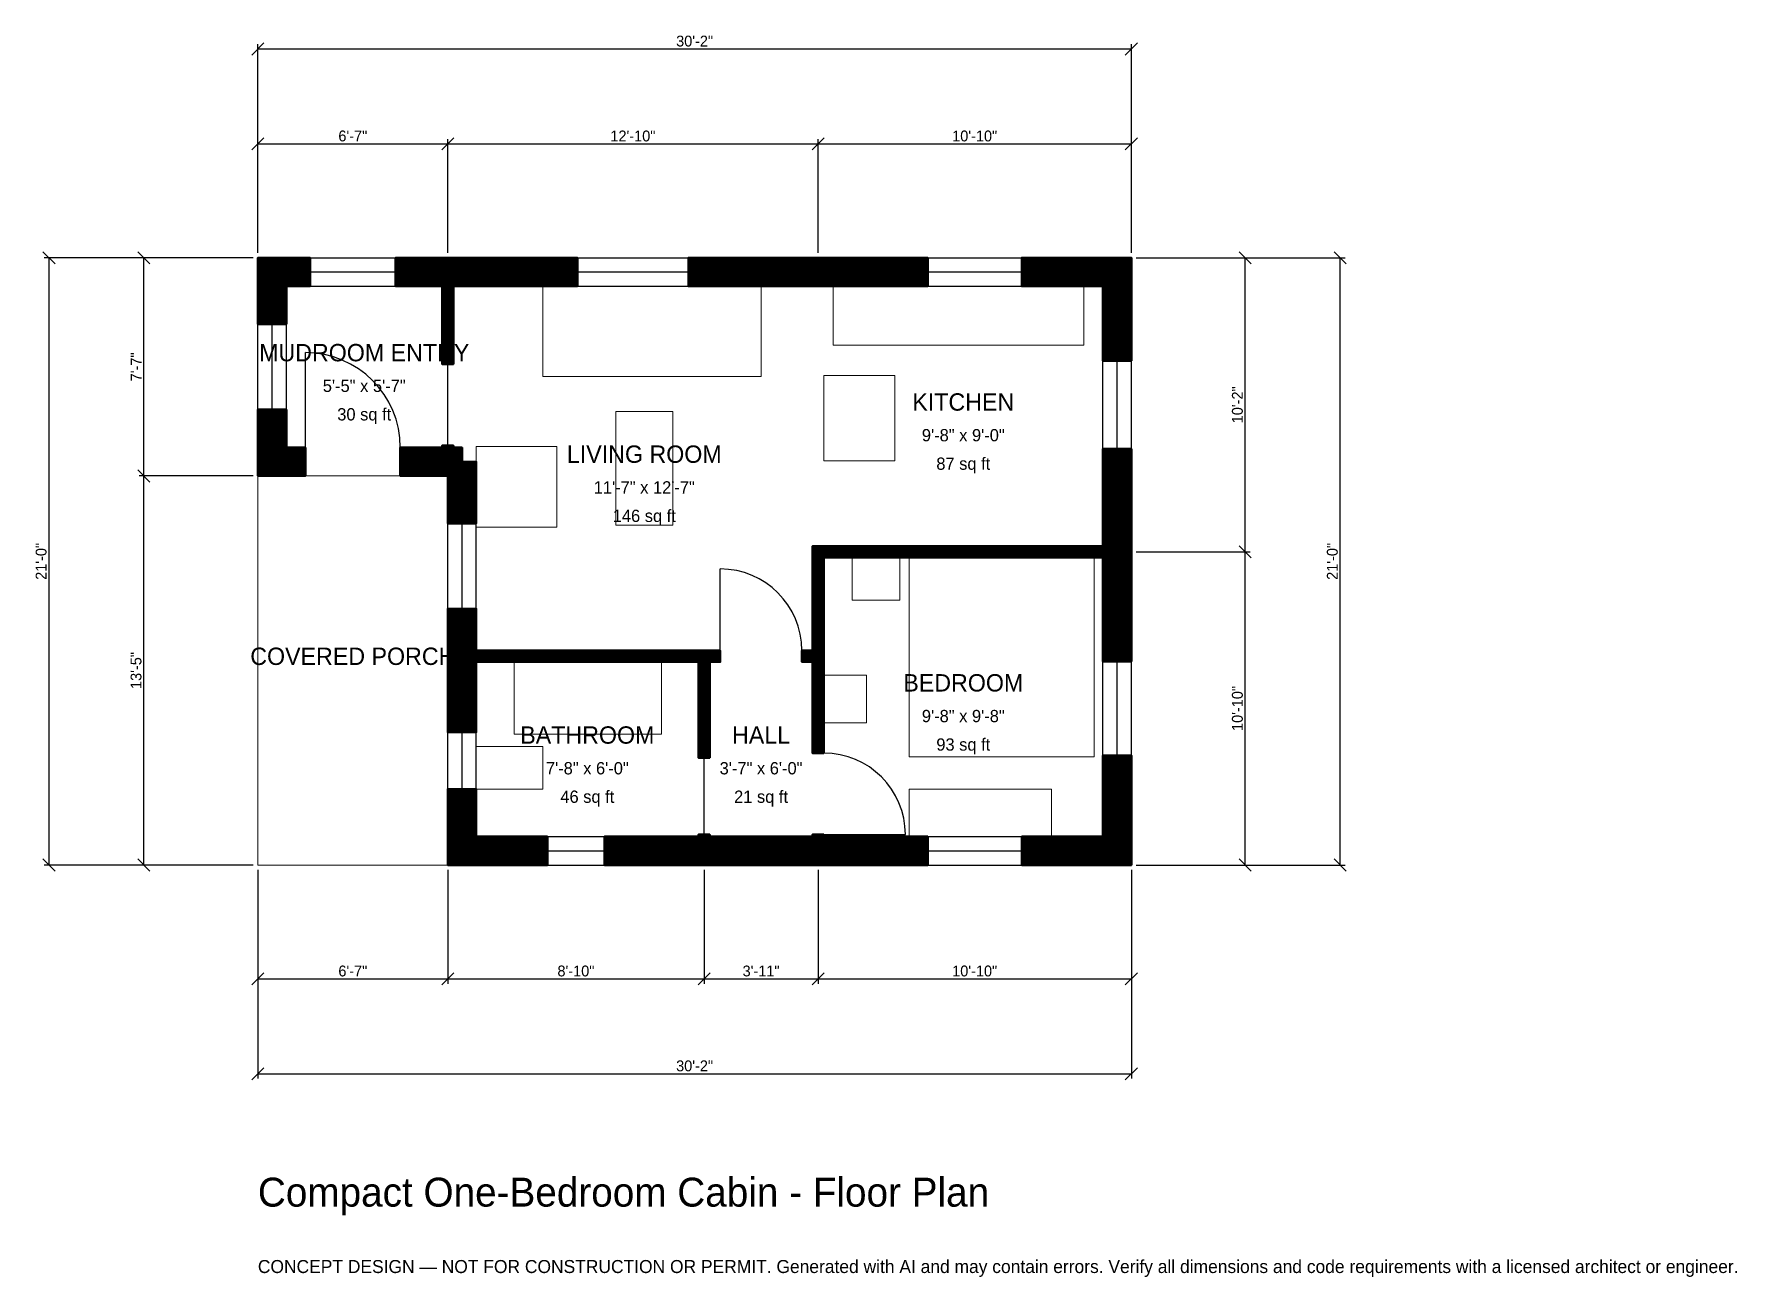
# Model space of a CAD drawing. Header units: inches. Extents: x -93 to 613, y -171 to 345.
import ezdxf
from ezdxf.enums import TextEntityAlignment as Align

# ---------------------------------------------------------------- set-up
doc = ezdxf.new("R2010")
doc.units = ezdxf.units.IN
doc.header["$MEASUREMENT"] = 0
doc.linetypes.add('DASHED', pattern=[0.6, 0.5, -0.1])
for name, color, linetype, lineweight in [('A-ANNO-DIMS', 1, 'Continuous', 13), ('A-ANNO-TEXT', 7, 'Continuous', 18), ('A-AREA-IDEN', 7, 'Continuous', 18), ('A-DOOR', 2, 'Continuous', 25), ('A-FLOR-FIXT', 9, 'Continuous', 13), ('A-FURN', 9, 'Continuous', 13), ('A-GLAZ', 4, 'Continuous', 25), ('A-SITE-PAVE', 8, 'Continuous', 13), ('A-WALL', 7, 'Continuous', 50), ('A-WALL-PATT', 8, 'Continuous', 13)]:
    doc.layers.add(name, color=color, linetype=linetype, lineweight=lineweight)
doc.dimstyles.new('PLAN', dxfattribs={"dimtxt": 4.5, "dimasz": 3, "dimexe": 2, "dimexo": 2, "dimgap": 1, "dimtad": 1, "dimdec": 0, "dimlunit": 4, "dimtsz": 2.5, "dimcen": 2.5, "dimclrd": 1, "dimclre": 1, "dimazin": 3, "dimtfac": 1, "dimtmove": 0, "dimatfit": 3})

msp = doc.modelspace()

# ---------------------------------------------------------------- hatches: boundary and pattern name
at = {"layer": 'A-WALL-PATT'}
h = msp.add_hatch(dxfattribs=at)
h.set_pattern_fill('ANSI31', color=8, scale=0.8)
h.paths.add_polyline_path([(179.1339, 0), (143.7008, 0), (143.7008, 11.811), (179.1339, 11.811), (182.6772, 11.811), (182.6772, 12.5984), (187.4016, 12.5984), (187.4016, 11.811), (190.9449, 11.811), (226.378, 11.811), (229.9213, 11.811), (229.9213, 12.5984), (234.6457, 12.5984), (234.6457, 11.811), (238.189, 11.811), (277.7559, 11.811), (277.7559, 0), (238.189, 0), (234.6457, 0), (234.6457, 0), (229.9213, 0), (229.9213, 0), (226.378, 0), (190.9449, 0), (187.4016, 0), (187.4016, 0), (182.6772, 0), (182.6772, 0), (179.1339, 0)])
h.paths.add_polyline_path([(90.5512, 0), (90.5512, 0), (78.7402, 0), (78.7402, 0), (78.7401, 0), (78.7401, 11.811), (78.7402, 11.811), (78.7402, 31.4961), (90.5512, 31.4961), (90.5512, 11.811), (120.0787, 11.811), (120.0787, 0), (90.5512, 0)])
h.paths.add_polyline_path([(78.7402, 80.7087), (78.7402, 84.252), (78.7401, 84.252), (78.7401, 88.9764), (78.7402, 88.9764), (78.7402, 92.5197), (78.7402, 106.2992), (90.5512, 106.2992), (90.5512, 92.5197), (90.5512, 88.9764), (182.6772, 88.9764), (187.4016, 88.9764), (191.7323, 88.9764), (191.7323, 84.252), (187.4016, 84.252), (187.4016, 44.4882), (182.6772, 44.4882), (182.6772, 84.252), (90.5512, 84.252), (90.5512, 80.7087), (90.5512, 55.1181), (78.7402, 55.1181), (78.7402, 80.7087)])
h.paths.add_polyline_path([(78.7402, 159.0551), (78.7401, 159.0551), (78.7401, 161.4173), (76.378, 161.4173), (76.378, 161.4173), (59.0551, 161.4173), (59.0551, 173.2283), (76.378, 173.2283), (76.378, 174.0157), (81.1024, 174.0157), (81.1024, 173.2283), (84.6457, 173.2283), (84.6457, 167.3228), (90.5512, 167.3228), (90.5512, 141.7323), (78.7402, 141.7323), (78.7402, 159.0551)])
h.paths.add_polyline_path([(11.811, 161.4173), (11.811, 161.4173), (0, 161.4173), (0, 161.4173), (0, 161.4173), (0, 173.2283), (0, 173.2283), (0, 188.9764), (11.811, 188.9764), (11.811, 173.2283), (19.685, 173.2283), (19.685, 161.4173), (11.811, 161.4173)])
h.paths.add_polyline_path([(0, 240.1575), (0, 240.1575), (0, 251.9685), (0, 251.9685), (0, 251.9685), (11.811, 251.9685), (11.811, 251.9685), (21.6535, 251.9685), (21.6535, 240.1575), (11.811, 240.1575), (11.811, 224.4094), (0, 224.4094), (0, 240.1575)])
h.paths.add_polyline_path([(72.8346, 251.9685), (72.8346, 251.9685), (76.378, 251.9685), (76.378, 251.9685), (81.1024, 251.9685), (81.1024, 251.9685), (132.4803, 251.9685), (132.4803, 240.1575), (84.6457, 240.1575), (84.6457, 240.1575), (81.1024, 240.1575), (81.1024, 207.874), (76.378, 207.874), (76.378, 240.1575), (57.0866, 240.1575), (57.0866, 251.9685), (72.8346, 251.9685)])
h.paths.add_polyline_path([(226.378, 251.9685), (238.189, 251.9685), (277.7559, 251.9685), (277.7559, 240.1575), (238.189, 240.1575), (226.378, 240.1575), (178.5433, 240.1575), (178.5433, 251.9685), (226.378, 251.9685)])
h.paths.add_polyline_path([(350.3937, 251.9685), (350.3937, 251.9685), (362.2047, 251.9685), (362.2047, 251.9685), (362.2048, 251.9685), (362.2048, 240.1575), (362.2047, 240.1575), (362.2047, 209.252), (350.3937, 209.252), (350.3937, 240.1575), (316.7323, 240.1575), (316.7323, 251.9685), (350.3937, 251.9685)])
h.paths.add_polyline_path([(362.2047, 135.8268), (362.2047, 132.2835), (362.2048, 132.2835), (362.2048, 127.5591), (362.2047, 127.5591), (362.2047, 124.0157), (362.2047, 84.4488), (350.3937, 84.4488), (350.3937, 124.0157), (350.3937, 127.5591), (234.6457, 127.5591), (234.6457, 88.9764), (234.6457, 84.252), (234.6457, 46.4567), (229.9213, 46.4567), (229.9213, 84.252), (225.5906, 84.252), (225.5906, 88.9764), (229.9213, 88.9764), (229.9213, 127.5591), (229.9213, 132.2835), (234.6457, 132.2835), (350.3937, 132.2835), (350.3937, 135.8268), (350.3937, 172.6378), (362.2047, 172.6378), (362.2047, 135.8268)])
h.paths.add_polyline_path([(362.2047, 11.811), (362.2048, 11.811), (362.2048, 0), (362.2047, 0), (362.2047, 0), (350.3937, 0), (350.3937, 0), (316.7323, 0), (316.7323, 11.811), (350.3937, 11.811), (350.3937, 45.4724), (362.2047, 45.4724), (362.2047, 11.811)])

# ---------------------------------------------------------------- linework, layer by layer
at = {"layer": 'A-DOOR'}
for p, q in [((19.685, 173.2283), (19.685, 212.5984)), ((78.7402, 174.0157), (78.7402, 207.874)), ((191.7323, 88.9764), (191.7323, 122.8346)), ((185.0394, 12.5984), (185.0394, 44.4882)), ((234.6457, 12.5984), (268.5039, 12.5984))]:
    msp.add_line(p, q, dxfattribs=at)
for centre, radius in [((19.685, 173.2283), 39.3701), ((191.7323, 88.9764), 33.8583), ((234.6457, 12.5984), 33.8583)]:
    msp.add_arc(centre, radius, 0, 90, dxfattribs=at)
at = {"layer": 'A-FLOR-FIXT'}
for points in [[(238.5827, 215.748), (342.5197, 215.748), (342.5197, 240.1575), (238.5827, 240.1575)], [(106.2992, 54.3307), (167.3228, 54.3307), (167.3228, 84.252), (106.2992, 84.252)], [(90.5512, 31.4961), (118.1102, 31.4961), (118.1102, 49.2126), (90.5512, 49.2126)]]:
    msp.add_lwpolyline(points, close=True, dxfattribs=at)
at = {"layer": 'A-FURN'}
for points in [[(118.1102, 202.7559), (208.6614, 202.7559), (208.6614, 240.1575), (118.1102, 240.1575)], [(234.6457, 167.7165), (264.1732, 167.7165), (264.1732, 203.1496), (234.6457, 203.1496)], [(148.4252, 140.9449), (172.0472, 140.9449), (172.0472, 188.189), (148.4252, 188.189)], [(90.5512, 140.1575), (124.0157, 140.1575), (124.0157, 173.622), (90.5512, 173.622)], [(246.4567, 109.8425), (266.1417, 109.8425), (266.1417, 127.5591), (246.4567, 127.5591)], [(270.0787, 44.8819), (346.8504, 44.8819), (346.8504, 127.5591), (270.0787, 127.5591)], [(234.6457, 59.0551), (252.3622, 59.0551), (252.3622, 78.7402), (234.6457, 78.7402)], [(270.0787, 11.811), (329.1339, 11.811), (329.1339, 31.4961), (270.0787, 31.4961)]]:
    msp.add_lwpolyline(points, close=True, dxfattribs=at)
at = {"layer": 'A-GLAZ'}
for p, q in [((21.6535, 251.9685), (57.0866, 251.9685)), ((132.4803, 251.9685), (178.5433, 251.9685)), ((277.7559, 251.9685), (316.7323, 251.9685)), ((21.6535, 246.063), (57.0866, 246.063)), ((21.6535, 240.1575), (57.0866, 240.1575)), ((132.4803, 246.063), (178.5433, 246.063)), ((132.4803, 240.1575), (178.5433, 240.1575)), ((277.7559, 246.063), (316.7323, 246.063)), ((277.7559, 240.1575), (316.7323, 240.1575)), ((0, 188.9764), (0, 224.4094)), ((5.9055, 188.9764), (5.9055, 224.4094)), ((11.811, 188.9764), (11.811, 224.4094)), ((350.3937, 172.6378), (350.3937, 209.252)), ((356.2992, 172.6378), (356.2992, 209.252)), ((362.2047, 172.6378), (362.2047, 209.252)), ((78.7402, 106.2992), (78.7402, 141.7323)), ((84.6457, 106.2992), (84.6457, 141.7323)), ((90.5512, 106.2992), (90.5512, 141.7323)), ((350.3937, 45.4724), (350.3937, 84.4488)), ((356.2992, 45.4724), (356.2992, 84.4488)), ((362.2047, 45.4724), (362.2047, 84.4488)), ((78.7402, 31.4961), (78.7402, 55.1181)), ((84.6457, 31.4961), (84.6457, 55.1181)), ((90.5512, 31.4961), (90.5512, 55.1181)), ((120.0787, 11.811), (143.7008, 11.811)), ((277.7559, 11.811), (316.7323, 11.811)), ((120.0787, 5.9055), (143.7008, 5.9055)), ((120.0787, 0), (143.7008, 0)), ((277.7559, 5.9055), (316.7323, 5.9055)), ((277.7559, 0), (316.7323, 0))]:
    msp.add_line(p, q, dxfattribs=at)
at = {"layer": 'A-SITE-PAVE', "linetype": 'DASHED'}
msp.add_lwpolyline([(0, 0), (78.7402, 0), (78.7402, 161.4173), (0, 161.4173)], close=True, dxfattribs=at)
at = {"layer": 'A-WALL'}
for points in [[(0, 240.1575), (0, 240.1575), (0, 251.9685), (0, 251.9685), (0, 251.9685), (11.811, 251.9685), (11.811, 251.9685), (21.6535, 251.9685), (21.6535, 240.1575), (11.811, 240.1575), (11.811, 224.4094), (0, 224.4094), (0, 240.1575)], [(72.8346, 251.9685), (72.8346, 251.9685), (76.378, 251.9685), (76.378, 251.9685), (81.1024, 251.9685), (81.1024, 251.9685), (132.4803, 251.9685), (132.4803, 240.1575), (84.6457, 240.1575), (84.6457, 240.1575), (81.1024, 240.1575), (81.1024, 207.874), (76.378, 207.874), (76.378, 240.1575), (57.0866, 240.1575), (57.0866, 251.9685), (72.8346, 251.9685)], [(226.378, 251.9685), (238.189, 251.9685), (277.7559, 251.9685), (277.7559, 240.1575), (238.189, 240.1575), (226.378, 240.1575), (178.5433, 240.1575), (178.5433, 251.9685), (226.378, 251.9685)], [(350.3937, 251.9685), (350.3937, 251.9685), (362.2047, 251.9685), (362.2047, 251.9685), (362.2048, 251.9685), (362.2048, 240.1575), (362.2047, 240.1575), (362.2047, 209.252), (350.3937, 209.252), (350.3937, 240.1575), (316.7323, 240.1575), (316.7323, 251.9685), (350.3937, 251.9685)], [(11.811, 161.4173), (11.811, 161.4173), (0, 161.4173), (0, 161.4173), (0, 161.4173), (0, 173.2283), (0, 173.2283), (0, 188.9764), (11.811, 188.9764), (11.811, 173.2283), (19.685, 173.2283), (19.685, 161.4173), (11.811, 161.4173)], [(78.7402, 159.0551), (78.7401, 159.0551), (78.7401, 161.4173), (76.378, 161.4173), (76.378, 161.4173), (59.0551, 161.4173), (59.0551, 173.2283), (76.378, 173.2283), (76.378, 174.0157), (81.1024, 174.0157), (81.1024, 173.2283), (84.6457, 173.2283), (84.6457, 167.3228), (90.5512, 167.3228), (90.5512, 141.7323), (78.7402, 141.7323), (78.7402, 159.0551)], [(362.2047, 135.8268), (362.2047, 132.2835), (362.2048, 132.2835), (362.2048, 127.5591), (362.2047, 127.5591), (362.2047, 124.0157), (362.2047, 84.4488), (350.3937, 84.4488), (350.3937, 124.0157), (350.3937, 127.5591), (234.6457, 127.5591), (234.6457, 88.9764), (234.6457, 84.252), (234.6457, 46.4567), (229.9213, 46.4567), (229.9213, 84.252), (225.5906, 84.252), (225.5906, 88.9764), (229.9213, 88.9764), (229.9213, 127.5591), (229.9213, 132.2835), (234.6457, 132.2835), (350.3937, 132.2835), (350.3937, 135.8268), (350.3937, 172.6378), (362.2047, 172.6378), (362.2047, 135.8268)], [(78.7402, 80.7087), (78.7402, 84.252), (78.7401, 84.252), (78.7401, 88.9764), (78.7402, 88.9764), (78.7402, 92.5197), (78.7402, 106.2992), (90.5512, 106.2992), (90.5512, 92.5197), (90.5512, 88.9764), (182.6772, 88.9764), (187.4016, 88.9764), (191.7323, 88.9764), (191.7323, 84.252), (187.4016, 84.252), (187.4016, 44.4882), (182.6772, 44.4882), (182.6772, 84.252), (90.5512, 84.252), (90.5512, 80.7087), (90.5512, 55.1181), (78.7402, 55.1181), (78.7402, 80.7087)], [(362.2047, 11.811), (362.2048, 11.811), (362.2048, 0), (362.2047, 0), (362.2047, 0), (350.3937, 0), (350.3937, 0), (316.7323, 0), (316.7323, 11.811), (350.3937, 11.811), (350.3937, 45.4724), (362.2047, 45.4724), (362.2047, 11.811)], [(90.5512, 0), (90.5512, 0), (78.7402, 0), (78.7402, 0), (78.7401, 0), (78.7401, 11.811), (78.7402, 11.811), (78.7402, 31.4961), (90.5512, 31.4961), (90.5512, 11.811), (120.0787, 11.811), (120.0787, 0), (90.5512, 0)], [(179.1339, 0), (143.7008, 0), (143.7008, 11.811), (179.1339, 11.811), (182.6772, 11.811), (182.6772, 12.5984), (187.4016, 12.5984), (187.4016, 11.811), (190.9449, 11.811), (226.378, 11.811), (229.9213, 11.811), (229.9213, 12.5984), (234.6457, 12.5984), (234.6457, 11.811), (238.189, 11.811), (277.7559, 11.811), (277.7559, 0), (238.189, 0), (234.6457, 0), (234.6457, 0), (229.9213, 0), (229.9213, 0), (226.378, 0), (190.9449, 0), (187.4016, 0), (187.4016, 0), (182.6772, 0), (182.6772, 0), (179.1339, 0)]]:
    msp.add_lwpolyline(points, close=True, dxfattribs=at)

# ---------------------------------------------------------------- texts
at = {"layer": 'A-ANNO-TEXT'}
for s, height, p in [('Compact One-Bedroom Cabin - Floor Plan', 12, (0, -141.7323)), ('CONCEPT DESIGN — NOT FOR CONSTRUCTION OR PERMIT. Generated with AI and may contain errors. Verify all dimensions and code requirements with a licensed architect or engineer.', 5.4, (0, -169.2913))]:
    msp.add_text(s, height=height, dxfattribs=at).set_placement(p)
at = {"layer": 'A-AREA-IDEN'}
for s, height, p in [('MUDROOM ENTRY', 7.2, (44.0945, 212.5984)), ('5\'-5" x 5\'-7"', 5.1, (44.0945, 198.8189)), ('KITCHEN', 7.2, (292.5197, 192.126)), ('30 sq ft', 5.1, (44.0945, 187.0079)), ('9\'-8" x 9\'-0"', 5.1, (292.5197, 178.3465)), ('LIVING ROOM', 7.2, (160.2362, 170.4724)), ('87 sq ft', 5.1, (292.5197, 166.5354)), ('11\'-7" x 12\'-7"', 5.1, (160.2362, 156.6929)), ('146 sq ft', 5.1, (160.2362, 144.8819)), ('COVERED PORCH', 7.2, (39.3701, 86.6142)), ('BEDROOM', 7.2, (292.5197, 75.5906)), ('9\'-8" x 9\'-8"', 5.1, (292.5197, 61.811)), ('BATHROOM', 7.2, (136.6142, 53.937)), ('HALL', 7.2, (208.6614, 53.937)), ('93 sq ft', 5.1, (292.5197, 50)), ('7\'-8" x 6\'-0"', 5.1, (136.6142, 40.1575)), ('3\'-7" x 6\'-0"', 5.1, (208.6614, 40.1575)), ('46 sq ft', 5.1, (136.6142, 28.3465)), ('21 sq ft', 5.1, (208.6614, 28.3465))]:
    msp.add_text(s, height=height, dxfattribs=at).set_placement(p, align=Align.MIDDLE_CENTER)

# ---------------------------------------------------------------- dimensions: what is measured, and where the dimension line sits
at = {"layer": 'A-ANNO-DIMS'}
for base, p1, p2, text in [((0, 338.5827), (0, 251.9685), (362.2047, 251.9685), '30\'-2"'), ((0, 299.2126), (0, 251.9685), (78.7402, 251.9685), '6\'-7"'), ((78.7402, 299.2126), (78.7402, 251.9685), (232.2835, 251.9685), '12\'-10"'), ((232.2835, 299.2126), (232.2835, 251.9685), (362.2047, 251.9685), '10\'-10"'), ((0, -47.2441), (0, 0), (78.7402, 0), '6\'-7"'), ((0, -86.6142), (0, 0), (362.2047, 0), '30\'-2"'), ((78.7402, -47.2441), (78.7402, 0), (185.0394, 0), '8\'-10"'), ((185.0394, -47.2441), (185.0394, 0), (232.2835, 0), '3\'-11"'), ((232.2835, -47.2441), (232.2835, 0), (362.2047, 0), '10\'-10"')]:
    msp.add_linear_dim(base=base, p1=p1, p2=p2, text=text, dimstyle='PLAN', dxfattribs=at).render()
for base, p1, p2, text in [((-86.6142, 0), (0, 0), (0, 251.9685), '21\'-0"'), ((-47.2441, 161.4173), (0, 161.4173), (0, 251.9685), '7\'-7"'), ((409.4488, 129.9213), (362.2047, 129.9213), (362.2047, 251.9685), '10\'-2"'), ((448.8189, 0), (362.2047, 0), (362.2047, 251.9685), '21\'-0"'), ((-47.2441, 0), (0, 0), (0, 161.4173), '13\'-5"'), ((409.4488, 0), (362.2047, 0), (362.2047, 129.9213), '10\'-10"')]:
    msp.add_linear_dim(base=base, p1=p1, p2=p2, angle=90, text=text, dimstyle='PLAN', dxfattribs=at).render()

doc.saveas('drawing.dxf')
